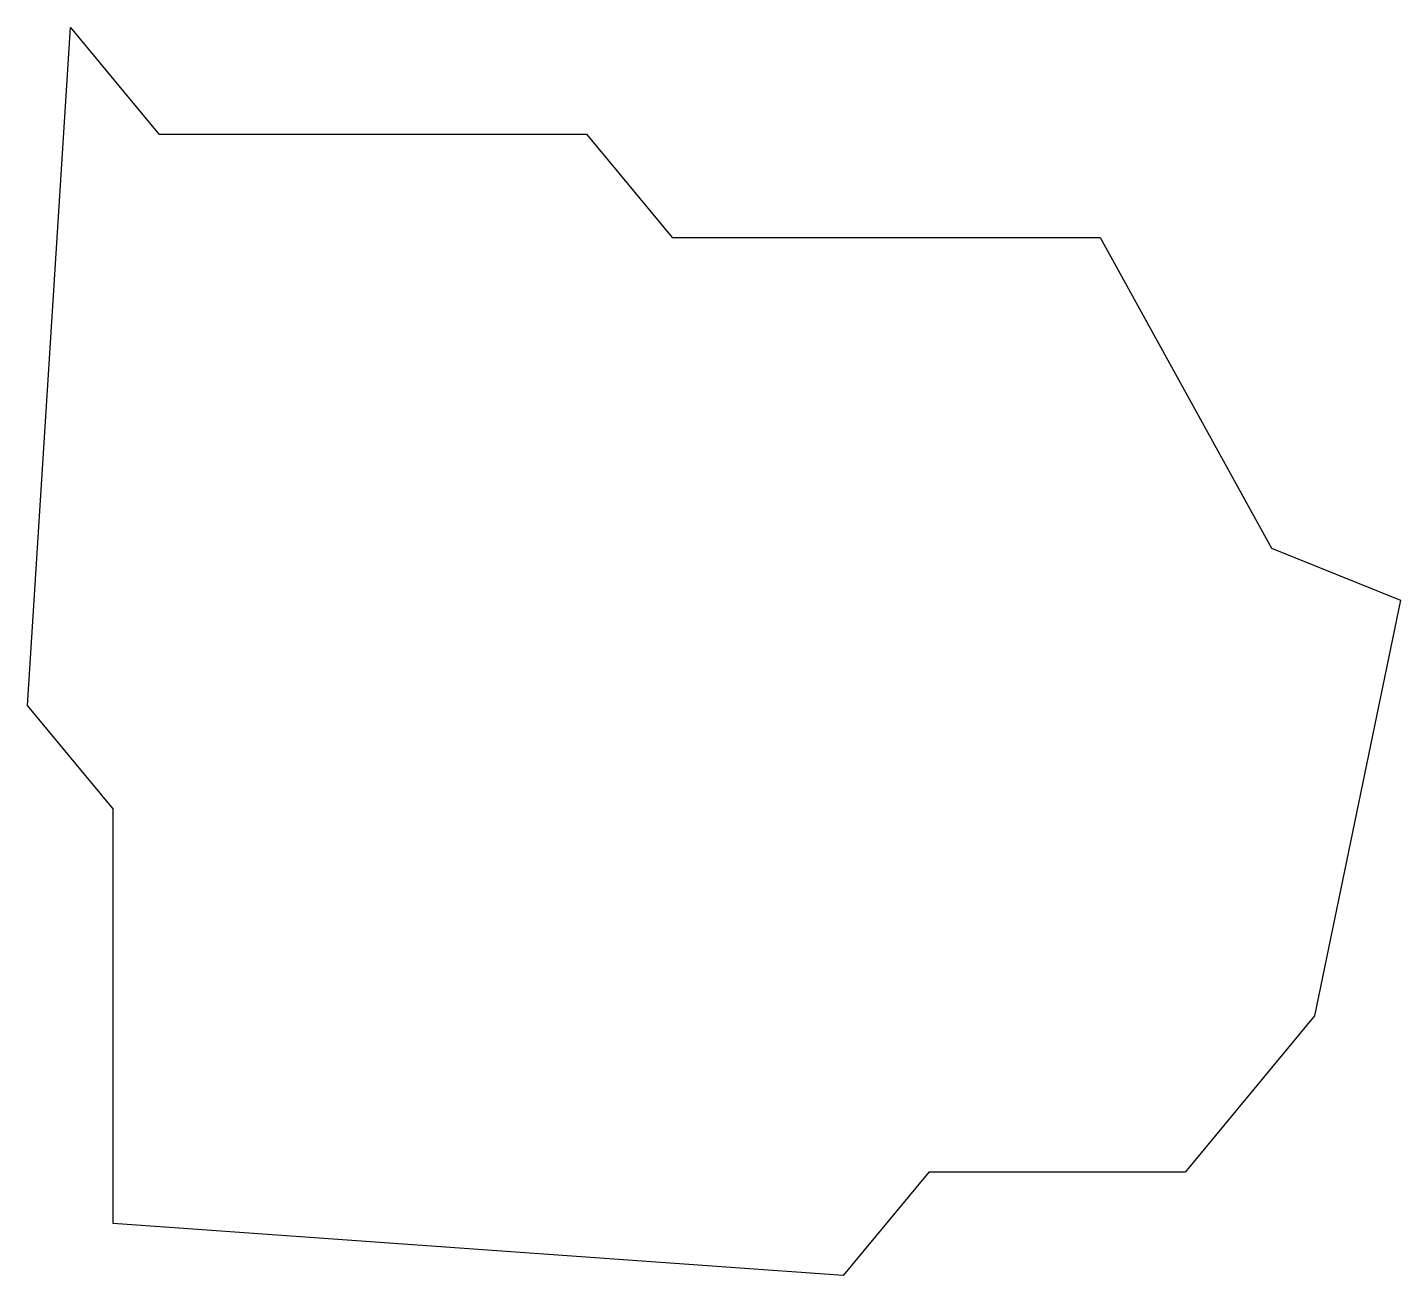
# Model space of a CAD drawing. Header units: millimetres. Extents: x 0 to 68.8, y 0 to 62.5.
import ezdxf

# ---------------------------------------------------------------- set-up
doc = ezdxf.new("R2010")
doc.units = ezdxf.units.MM
doc.layers.add('R', color=7, linetype='Continuous')

msp = doc.modelspace()

# ---------------------------------------------------------------- linework, layer by layer
at = {"layer": 'R'}
msp.add_lwpolyline([(2.161, 62.504), (6.578, 57.168), (28.007, 57.168), (32.292, 51.989), (53.733, 51.989), (62.316, 36.433), (68.789, 33.826), (64.481, 13.005), (58.007, 5.182), (45.149, 5.182), (40.861, 0), (4.288, 2.6), (4.288, 23.371), (0, 28.552), (2.161, 62.504)], close=True, dxfattribs=at)

doc.saveas('drawing.dxf')
